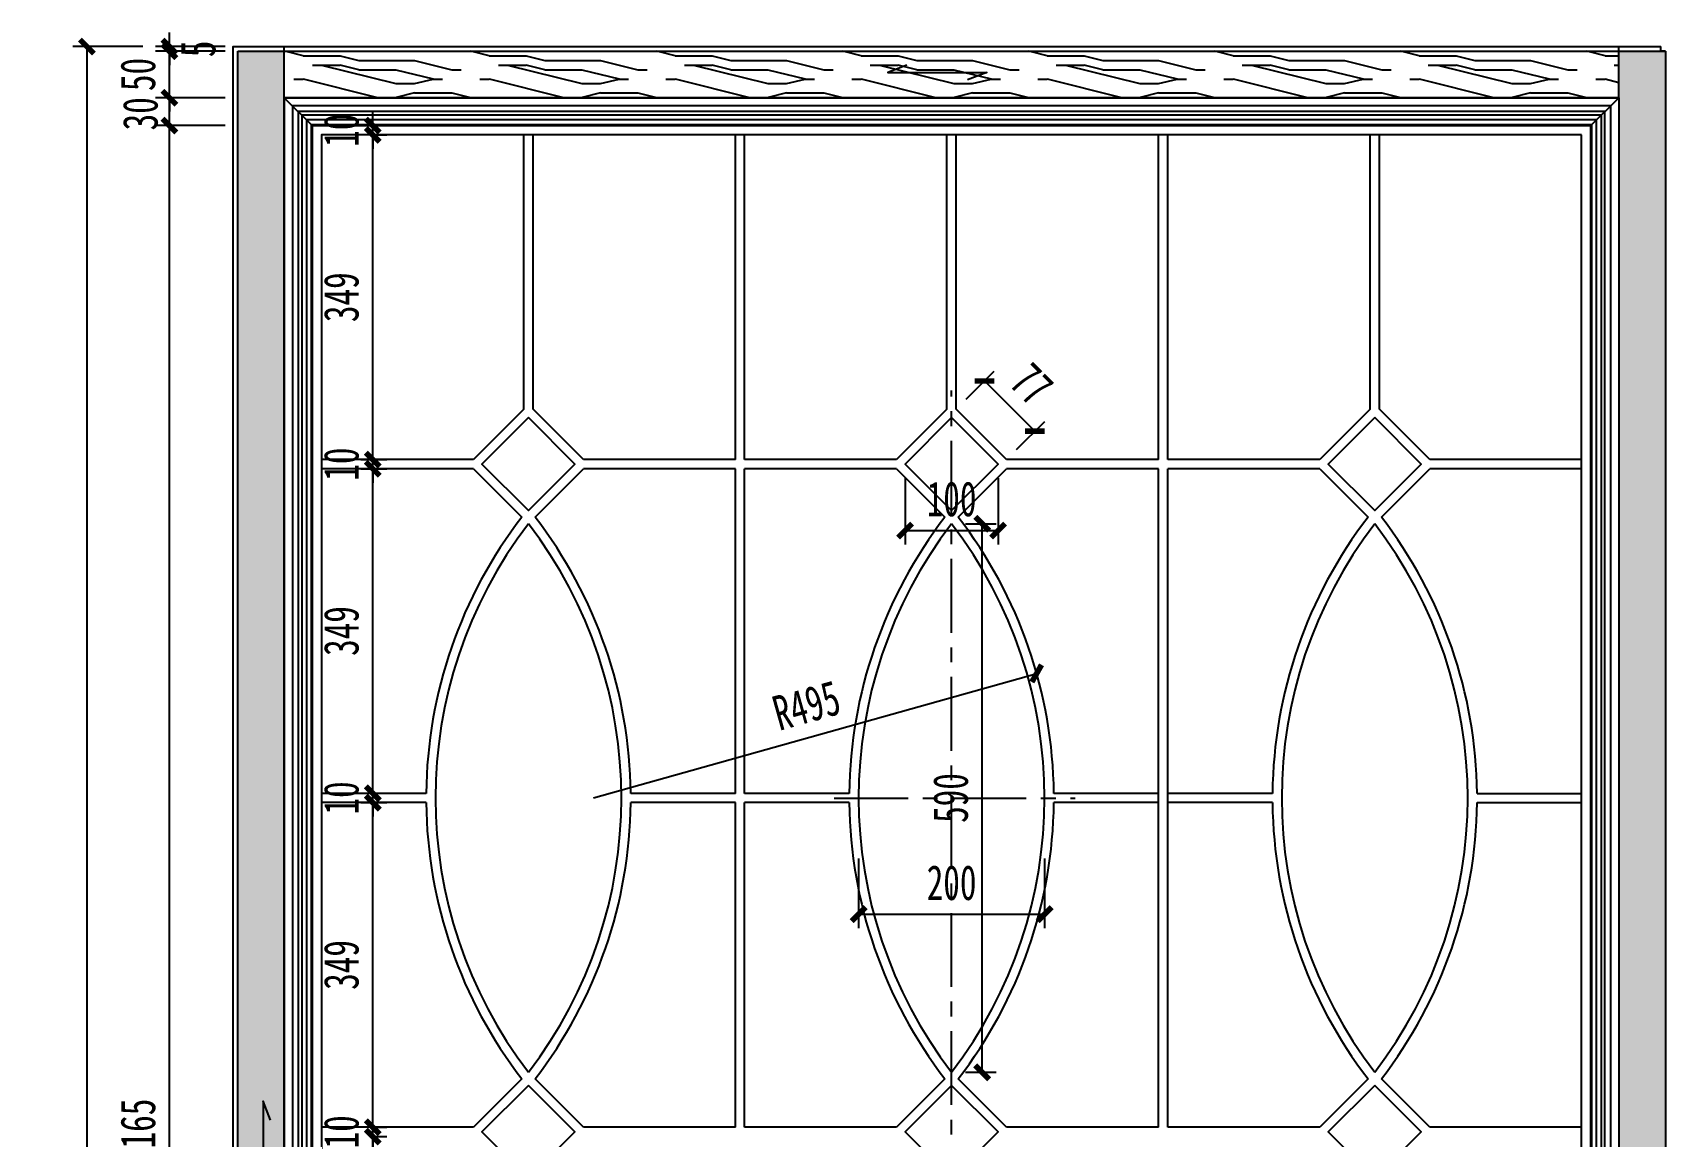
# Model space of a CAD drawing. Header units: millimetres. Extents: x 3104083 to 3173399, y -3165492 to -3044687.
# Drawn here: x 3117389 to 3119145, y -3049250 to -3048063 of the extents above; entities that cross this region are included whole.
import ezdxf

# ---------------------------------------------------------------- set-up
doc = ezdxf.new("R2010")
doc.units = ezdxf.units.MM
doc.header["$LTSCALE"] = 500
doc.header["$MEASUREMENT"] = 0
doc.header["$PDMODE"] = 2
doc.linetypes.add('CENTER', pattern=[50.8, 31.75, -6.35, 6.35, -6.35])
doc.layers.get('0').update_dxf_attribs({"linetype": 'CONTINUOUS'})
doc.layers.get('DEFPOINTS').update_dxf_attribs({"linetype": 'CONTINUOUS'})
for name, color, linetype in [('2', 3, 'CONTINUOUS'), ('3-家具标准线', 3, 'CONTINUOUS'), ('A-轴线', 8, 'CENTER'), ('D-造型细线', 146, 'CONTINUOUS'), ('E-Elevation(立面图层)', 134, 'CONTINUOUS'), ('E-立面造型线', 3, 'CONTINUOUS')]:
    doc.layers.add(name, color=color, linetype=linetype)
doc.styles.add('DIM', font='SimSun.ttf', dxfattribs={"width": 0.7})
doc.dimstyles.new('15', dxfattribs={"dimscale": 15, "dimtxt": 2.5, "dimasz": 1, "dimexe": 1, "dimexo": 1, "dimgap": 1, "dimtad": 1, "dimdec": 0, "dimzin": 0, "dimdsep": 46, "dimtxsty": 'DIM', "dimblk": 'ARCHTICK', "dimcen": 0, "dimclrd": 5, "dimclre": 5, "dimclrt": 35, "dimadec": 0, "dimazin": 0, "dimtfac": 0.5, "dimtdec": 0, "dimtix": 1, "dimtmove": 2, "dimatfit": 2, "dimldrblk": 'A', "dimfxl": 0, "dimtolj": 1, "dimtzin": 0, "dimlwd": -1, "dimlwe": -1, "dimarcsym": 0})

# ---------------------------------------------------------------- blocks, each defined once
blk = doc.blocks.new('_ArchTick')
at = {"color": 0, "linetype": 'ByBlock', "const_width": 0.4}
blk.add_lwpolyline([(-0.5, -0.5), (0.5, 0.5)], dxfattribs=at)
blk = doc.blocks.new('*D754')
at = {"layer": 'D-造型细线', "color": 5, "ltscale": 100}
for p, q in [((3117507.4, -3048077.7), (3117432.4, -3048077.7)), ((3117447.4, -3048077.7), (3117447.4, -3050527.7)), ((3117507.4, -3050527.7), (3117432.4, -3050527.7))]:
    blk.add_line(p, q, dxfattribs=at)
at = {"layer": 'DEFPOINTS', "color": 0, "ltscale": 100}
for p in [(3117533.3, -3048077.7), (3117447.4, -3050527.7), (3117533.3, -3050527.7)]:
    blk.add_point(p, dxfattribs=at)
at = {"layer": 'D-造型细线', "color": 5, "ltscale": 100, "xscale": 15, "yscale": 15, "zscale": 15}
for p, rotation in [((3117447.4, -3048077.7), 90), ((3117447.4, -3050527.7), 270)]:
    blk.add_blockref('_ArchTick', p, dxfattribs=dict(at, rotation=rotation))
at = {"layer": 'D-造型细线', "color": 35, "ltscale": 100, "insert": (3117413.7, -3049302.7), "char_height": 37.5, "attachment_point": 5, "rotation": 90, "style": 'DIM'}
blk.add_mtext('\\A1;2450', dxfattribs=at)
blk = doc.blocks.new('A')
for p, q in [((-1.44, 1.15), (-1.09, 1.44)), ((-1.09, 1.44), (0, 0)), ((-0.37, 0), (-2.13, 0)), ((-1.44, 1.15), (-0.37, 0)), ((-1.44, -1.15), (-0.37, 0)), ((-1.09, -1.44), (0, 0)), ((-1.44, -1.15), (-1.09, -1.44))]:
    blk.add_line(p, q)
for points in [[(-1.44, 1.15), (-1.09, 1.44), (-0.37, 0), (0, 0)], [(-1.44, -1.15), (-1.09, -1.44), (-0.37, 0), (0, 0)]]:
    blk.add_solid(points)
blk = doc.blocks.new('*D758')
at = {"layer": 'D-造型细线', "color": 5, "ltscale": 100}
for p, q in [((3117596.1, -3048162.7), (3117521.1, -3048162.7)), ((3117536.1, -3050327.7), (3117536.1, -3048162.7)), ((3117596.1, -3050327.7), (3117521.1, -3050327.7))]:
    blk.add_line(p, q, dxfattribs=at)
at = {"layer": 'DEFPOINTS', "color": 0, "ltscale": 100}
for p in [(3117536.1, -3048162.7), (3117689.7, -3048162.7), (3117689.7, -3050327.7)]:
    blk.add_point(p, dxfattribs=at)
at = {"layer": 'D-造型细线', "color": 5, "ltscale": 100, "xscale": 15, "yscale": 15, "zscale": 15}
for p, rotation in [((3117536.1, -3048162.7), 90), ((3117536.1, -3050327.7), 270)]:
    blk.add_blockref('_ArchTick', p, dxfattribs=dict(at, rotation=rotation))
at = {"layer": 'D-造型细线', "color": 35, "ltscale": 100, "insert": (3117502.4, -3049245.2), "char_height": 37.5, "attachment_point": 5, "rotation": 90, "style": 'DIM'}
blk.add_mtext('\\A1;2165', dxfattribs=at)
blk = doc.blocks.new('*D759')
at = {"layer": 'D-造型细线', "color": 5, "ltscale": 100}
for p, q in [((3117596.1, -3048132.7), (3117521.1, -3048132.7)), ((3117536.1, -3048162.7), (3117536.1, -3048132.7)), ((3117596.1, -3048162.7), (3117521.1, -3048162.7))]:
    blk.add_line(p, q, dxfattribs=at)
at = {"layer": 'DEFPOINTS', "color": 0, "ltscale": 100}
for p in [(3117536.1, -3048132.7), (3117689.7, -3048132.7), (3117689.7, -3048162.7)]:
    blk.add_point(p, dxfattribs=at)
at = {"layer": 'D-造型细线', "color": 5, "ltscale": 100, "xscale": 15, "yscale": 15, "zscale": 15}
for p, rotation in [((3117536.1, -3048132.7), 90), ((3117536.1, -3048162.7), 270)]:
    blk.add_blockref('_ArchTick', p, dxfattribs=dict(at, rotation=rotation))
at = {"layer": 'D-造型细线', "color": 35, "ltscale": 100, "insert": (3117505, -3048150), "char_height": 37.5, "attachment_point": 5, "rotation": 90, "style": 'DIM'}
blk.add_mtext('\\A1;30', dxfattribs=at)
blk = doc.blocks.new('*D760')
at = {"layer": 'D-造型细线', "color": 5, "ltscale": 100}
for p, q in [((3117536.1, -3048082.7), (3117536.1, -3048067.7)), ((3117596.1, -3048082.7), (3117521.1, -3048082.7)), ((3117536.1, -3048132.7), (3117536.1, -3048082.7)), ((3117596.1, -3048132.7), (3117521.1, -3048132.7)), ((3117536.1, -3048132.7), (3117536.1, -3048147.7))]:
    blk.add_line(p, q, dxfattribs=at)
at = {"layer": 'DEFPOINTS', "color": 0, "ltscale": 100}
for p in [(3117536.1, -3048082.7), (3117670.2, -3048082.7), (3117689.7, -3048132.7)]:
    blk.add_point(p, dxfattribs=at)
at = {"layer": 'D-造型细线', "color": 5, "ltscale": 100, "xscale": 15, "yscale": 15, "zscale": 15}
for p, rotation in [((3117536.1, -3048082.7), 270), ((3117536.1, -3048132.7), 90)]:
    blk.add_blockref('_ArchTick', p, dxfattribs=dict(at, rotation=rotation))
at = {"layer": 'D-造型细线', "color": 35, "ltscale": 100, "insert": (3117502.4, -3048107.7), "char_height": 37.5, "attachment_point": 5, "rotation": 90, "style": 'DIM'}
blk.add_mtext('\\A1;50', dxfattribs=at)
blk = doc.blocks.new('*D761')
at = {"layer": 'D-造型细线', "color": 5, "ltscale": 100}
for p, q in [((3117536.1, -3048077.7), (3117536.1, -3048062.7)), ((3117596.1, -3048077.7), (3117521.1, -3048077.7)), ((3117536.1, -3048082.7), (3117536.1, -3048077.7)), ((3117596.1, -3048082.7), (3117521.1, -3048082.7)), ((3117536.1, -3048082.7), (3117536.1, -3048097.7))]:
    blk.add_line(p, q, dxfattribs=at)
at = {"layer": 'DEFPOINTS', "color": 0, "ltscale": 100}
for p in [(3117536.1, -3048077.7), (3117670.2, -3048077.7), (3117670.2, -3048082.7)]:
    blk.add_point(p, dxfattribs=at)
at = {"layer": 'D-造型细线', "color": 5, "ltscale": 100, "xscale": 15, "yscale": 15, "zscale": 15}
for p, rotation in [((3117536.1, -3048077.7), 270), ((3117536.1, -3048082.7), 90)]:
    blk.add_blockref('_ArchTick', p, dxfattribs=dict(at, rotation=rotation))
at = {"layer": 'D-造型细线', "color": 35, "ltscale": 100, "insert": (3117567.1, -3048080.2), "char_height": 37.5, "attachment_point": 5, "rotation": 90, "style": 'DIM'}
blk.add_mtext('\\A1;5', dxfattribs=at)
blk = doc.blocks.new('*D787')
at = {"layer": 'D-造型细线', "color": 5, "ltscale": 100}
for p, q in [((3117752.6, -3049250.2), (3117769.8, -3049250.2)), ((3117754.8, -3049599.4), (3117754.8, -3049250.2)), ((3117744.5, -3049599.4), (3117769.8, -3049599.4))]:
    blk.add_line(p, q, dxfattribs=at)
at = {"layer": 'DEFPOINTS', "color": 0, "ltscale": 100}
for p in [(3117737.6, -3049250.2), (3117754.8, -3049250.2), (3117729.5, -3049599.4)]:
    blk.add_point(p, dxfattribs=at)
at = {"layer": 'D-造型细线', "color": 5, "ltscale": 100, "xscale": 15, "yscale": 15, "zscale": 15}
for p, rotation in [((3117754.8, -3049250.2), 90), ((3117754.8, -3049599.4), 270)]:
    blk.add_blockref('_ArchTick', p, dxfattribs=dict(at, rotation=rotation))
at = {"layer": 'D-造型细线', "color": 35, "ltscale": 100, "insert": (3117721.1, -3049424.8), "char_height": 37.5, "attachment_point": 5, "rotation": 90, "style": 'DIM'}
blk.add_mtext('\\A1;349', dxfattribs=at)
blk = doc.blocks.new('*D788')
at = {"layer": 'D-造型细线', "color": 5, "ltscale": 100}
for p, q in [((3117754.8, -3049240.2), (3117754.8, -3049225.2)), ((3117752.6, -3049240.2), (3117769.8, -3049240.2)), ((3117752.6, -3049250.2), (3117769.8, -3049250.2)), ((3117754.8, -3049250.2), (3117754.8, -3049240.2)), ((3117754.8, -3049250.2), (3117754.8, -3049265.2))]:
    blk.add_line(p, q, dxfattribs=at)
at = {"layer": 'DEFPOINTS', "color": 0, "ltscale": 100}
for p in [(3117737.6, -3049240.2), (3117737.6, -3049250.2), (3117754.8, -3049240.2)]:
    blk.add_point(p, dxfattribs=at)
at = {"layer": 'D-造型细线', "color": 5, "ltscale": 100, "xscale": 15, "yscale": 15, "zscale": 15}
for p, rotation in [((3117754.8, -3049240.2), 270), ((3117754.8, -3049250.2), 90)]:
    blk.add_blockref('_ArchTick', p, dxfattribs=dict(at, rotation=rotation))
at = {"layer": 'D-造型细线', "color": 35, "ltscale": 100, "insert": (3117721.1, -3049245.2), "char_height": 37.5, "attachment_point": 5, "rotation": 90, "style": 'DIM'}
blk.add_mtext('\\A1;10', dxfattribs=at)
blk = doc.blocks.new('*D789')
at = {"layer": 'D-造型细线', "color": 5, "ltscale": 100}
for p, q in [((3117741.9, -3048891), (3117769.8, -3048891)), ((3117754.8, -3049240.2), (3117754.8, -3048891)), ((3117752.6, -3049240.2), (3117769.8, -3049240.2))]:
    blk.add_line(p, q, dxfattribs=at)
at = {"layer": 'DEFPOINTS', "color": 0, "ltscale": 100}
for p in [(3117726.9, -3048891), (3117754.8, -3048891), (3117737.6, -3049240.2)]:
    blk.add_point(p, dxfattribs=at)
at = {"layer": 'D-造型细线', "color": 5, "ltscale": 100, "xscale": 15, "yscale": 15, "zscale": 15}
for p, rotation in [((3117754.8, -3048891), 90), ((3117754.8, -3049240.2), 270)]:
    blk.add_blockref('_ArchTick', p, dxfattribs=dict(at, rotation=rotation))
at = {"layer": 'D-造型细线', "color": 35, "ltscale": 100, "insert": (3117721.1, -3049065.6), "char_height": 37.5, "attachment_point": 5, "rotation": 90, "style": 'DIM'}
blk.add_mtext('\\A1;349', dxfattribs=at)
blk = doc.blocks.new('*D790')
at = {"layer": 'D-造型细线', "color": 5, "ltscale": 100}
for p, q in [((3117754.8, -3048881), (3117754.8, -3048866)), ((3117741.9, -3048881), (3117769.8, -3048881)), ((3117754.8, -3048891), (3117754.8, -3048881)), ((3117741.9, -3048891), (3117769.8, -3048891)), ((3117754.8, -3048891), (3117754.8, -3048906))]:
    blk.add_line(p, q, dxfattribs=at)
at = {"layer": 'DEFPOINTS', "color": 0, "ltscale": 100}
for p in [(3117726.9, -3048881), (3117754.8, -3048881), (3117726.9, -3048891)]:
    blk.add_point(p, dxfattribs=at)
at = {"layer": 'D-造型细线', "color": 5, "ltscale": 100, "xscale": 15, "yscale": 15, "zscale": 15}
for p, rotation in [((3117754.8, -3048881), 270), ((3117754.8, -3048891), 90)]:
    blk.add_blockref('_ArchTick', p, dxfattribs=dict(at, rotation=rotation))
at = {"layer": 'D-造型细线', "color": 35, "ltscale": 100, "insert": (3117721.1, -3048886), "char_height": 37.5, "attachment_point": 5, "rotation": 90, "style": 'DIM'}
blk.add_mtext('\\A1;10', dxfattribs=at)
blk = doc.blocks.new('*D791')
at = {"layer": 'D-造型细线', "color": 5, "ltscale": 100}
for p, q in [((3117741.9, -3048531.9), (3117769.8, -3048531.9)), ((3117754.8, -3048881), (3117754.8, -3048531.9)), ((3117741.9, -3048881), (3117769.8, -3048881))]:
    blk.add_line(p, q, dxfattribs=at)
at = {"layer": 'DEFPOINTS', "color": 0, "ltscale": 100}
for p in [(3117726.9, -3048531.9), (3117754.8, -3048531.9), (3117726.9, -3048881)]:
    blk.add_point(p, dxfattribs=at)
at = {"layer": 'D-造型细线', "color": 5, "ltscale": 100, "xscale": 15, "yscale": 15, "zscale": 15}
for p, rotation in [((3117754.8, -3048531.9), 90), ((3117754.8, -3048881), 270)]:
    blk.add_blockref('_ArchTick', p, dxfattribs=dict(at, rotation=rotation))
at = {"layer": 'D-造型细线', "color": 35, "ltscale": 100, "insert": (3117721.1, -3048706.4), "char_height": 37.5, "attachment_point": 5, "rotation": 90, "style": 'DIM'}
blk.add_mtext('\\A1;349', dxfattribs=at)
blk = doc.blocks.new('*D792')
at = {"layer": 'D-造型细线', "color": 5, "ltscale": 100}
for p, q in [((3117754.8, -3048521.9), (3117754.8, -3048506.9)), ((3117741.9, -3048521.9), (3117769.8, -3048521.9)), ((3117741.9, -3048531.9), (3117769.8, -3048531.9)), ((3117754.8, -3048531.9), (3117754.8, -3048521.9)), ((3117754.8, -3048531.9), (3117754.8, -3048546.9))]:
    blk.add_line(p, q, dxfattribs=at)
at = {"layer": 'DEFPOINTS', "color": 0, "ltscale": 100}
for p in [(3117726.9, -3048521.9), (3117726.9, -3048531.9), (3117754.8, -3048521.9)]:
    blk.add_point(p, dxfattribs=at)
at = {"layer": 'D-造型细线', "color": 5, "ltscale": 100, "xscale": 15, "yscale": 15, "zscale": 15}
for p, rotation in [((3117754.8, -3048521.9), 270), ((3117754.8, -3048531.9), 90)]:
    blk.add_blockref('_ArchTick', p, dxfattribs=dict(at, rotation=rotation))
at = {"layer": 'D-造型细线', "color": 35, "ltscale": 100, "insert": (3117721.1, -3048526.9), "char_height": 37.5, "attachment_point": 5, "rotation": 90, "style": 'DIM'}
blk.add_mtext('\\A1;10', dxfattribs=at)
blk = doc.blocks.new('*D793')
at = {"layer": 'D-造型细线', "color": 5, "ltscale": 100}
for p, q in [((3117753.9, -3048172.7), (3117769.8, -3048172.7)), ((3117754.8, -3048521.9), (3117754.8, -3048172.7)), ((3117741.9, -3048521.9), (3117769.8, -3048521.9))]:
    blk.add_line(p, q, dxfattribs=at)
at = {"layer": 'DEFPOINTS', "color": 0, "ltscale": 100}
for p in [(3117738.9, -3048172.7), (3117754.8, -3048172.7), (3117726.9, -3048521.9)]:
    blk.add_point(p, dxfattribs=at)
at = {"layer": 'D-造型细线', "color": 5, "ltscale": 100, "xscale": 15, "yscale": 15, "zscale": 15}
for p, rotation in [((3117754.8, -3048172.7), 90), ((3117754.8, -3048521.9), 270)]:
    blk.add_blockref('_ArchTick', p, dxfattribs=dict(at, rotation=rotation))
at = {"layer": 'D-造型细线', "color": 35, "ltscale": 100, "insert": (3117721.1, -3048347.3), "char_height": 37.5, "attachment_point": 5, "rotation": 90, "style": 'DIM'}
blk.add_mtext('\\A1;349', dxfattribs=at)
blk = doc.blocks.new('*D794')
at = {"layer": 'D-造型细线', "color": 5, "ltscale": 100}
for p, q in [((3117754.8, -3048162.7), (3117754.8, -3048147.7)), ((3117753.9, -3048162.7), (3117769.8, -3048162.7)), ((3117754.8, -3048172.7), (3117754.8, -3048162.7)), ((3117753.9, -3048172.7), (3117769.8, -3048172.7)), ((3117754.8, -3048172.7), (3117754.8, -3048187.7))]:
    blk.add_line(p, q, dxfattribs=at)
at = {"layer": 'DEFPOINTS', "color": 0, "ltscale": 100}
for p in [(3117738.9, -3048162.7), (3117754.8, -3048162.7), (3117738.9, -3048172.7)]:
    blk.add_point(p, dxfattribs=at)
at = {"layer": 'D-造型细线', "color": 5, "ltscale": 100, "xscale": 15, "yscale": 15, "zscale": 15}
for p, rotation in [((3117754.8, -3048162.7), 270), ((3117754.8, -3048172.7), 90)]:
    blk.add_blockref('_ArchTick', p, dxfattribs=dict(at, rotation=rotation))
at = {"layer": 'D-造型细线', "color": 35, "ltscale": 100, "insert": (3117721.1, -3048167.7), "char_height": 37.5, "attachment_point": 5, "rotation": 90, "style": 'DIM'}
blk.add_mtext('\\A1;10', dxfattribs=at)
blk = doc.blocks.new('*D795')
at = {"layer": 'D-造型细线', "color": 5, "ltscale": 100}
for p, q in [((3118392.2, -3048591), (3118425.1, -3048591)), ((3118410.1, -3049181.1), (3118410.1, -3048591)), ((3118392.2, -3049181.1), (3118425.1, -3049181.1))]:
    blk.add_line(p, q, dxfattribs=at)
at = {"layer": 'DEFPOINTS', "color": 0, "ltscale": 100}
for p in [(3118377.2, -3048591), (3118410.1, -3048591), (3118377.2, -3049181.1)]:
    blk.add_point(p, dxfattribs=at)
at = {"layer": 'D-造型细线', "color": 5, "ltscale": 100, "xscale": 15, "yscale": 15, "zscale": 15}
for p, rotation in [((3118410.1, -3048591), 90), ((3118410.1, -3049181.1), 270)]:
    blk.add_blockref('_ArchTick', p, dxfattribs=dict(at, rotation=rotation))
at = {"layer": 'D-造型细线', "color": 35, "ltscale": 100, "insert": (3118376.3, -3048886), "char_height": 37.5, "attachment_point": 5, "rotation": 90, "style": 'DIM'}
blk.add_mtext('\\A1;590', dxfattribs=at)
blk = doc.blocks.new('*D796')
at = {"layer": 'D-造型细线', "color": 5, "ltscale": 100}
for p, q in [((3118277.2, -3048951), (3118277.2, -3049026)), ((3118477.2, -3048951), (3118477.2, -3049026)), ((3118277.2, -3049011), (3118477.2, -3049011))]:
    blk.add_line(p, q, dxfattribs=at)
at = {"layer": 'DEFPOINTS', "color": 0, "ltscale": 100}
for p in [(3118277.2, -3048886), (3118477.2, -3048886), (3118477.2, -3049011)]:
    blk.add_point(p, dxfattribs=at)
at = {"layer": 'D-造型细线', "color": 5, "ltscale": 100, "xscale": 15, "yscale": 15, "zscale": 15, "rotation": 180}
blk.add_blockref('_ArchTick', (3118277.2, -3049011), dxfattribs=at)
at = {"layer": 'D-造型细线', "color": 5, "ltscale": 100, "xscale": 15, "yscale": 15, "zscale": 15}
blk.add_blockref('_ArchTick', (3118477.2, -3049011), dxfattribs=at)
at = {"layer": 'D-造型细线', "color": 35, "ltscale": 100, "insert": (3118377.2, -3048977.3), "char_height": 37.5, "attachment_point": 5, "style": 'DIM'}
blk.add_mtext('\\A1;200', dxfattribs=at)
blk = doc.blocks.new('*D797')
at = {"layer": 'D-造型细线', "color": 5, "ltscale": 100}
for p, q in [((3118327.2, -3048541.9), (3118327.2, -3048613.3)), ((3118427.2, -3048541.9), (3118427.2, -3048613.3)), ((3118327.2, -3048598.3), (3118427.2, -3048598.3))]:
    blk.add_line(p, q, dxfattribs=at)
at = {"layer": 'DEFPOINTS', "color": 0, "ltscale": 100}
for p in [(3118327.2, -3048526.9), (3118427.2, -3048526.9), (3118427.2, -3048598.3)]:
    blk.add_point(p, dxfattribs=at)
at = {"layer": 'D-造型细线', "color": 5, "ltscale": 100, "xscale": 15, "yscale": 15, "zscale": 15, "rotation": 180}
blk.add_blockref('_ArchTick', (3118327.2, -3048598.3), dxfattribs=at)
at = {"layer": 'D-造型细线', "color": 5, "ltscale": 100, "xscale": 15, "yscale": 15, "zscale": 15}
blk.add_blockref('_ArchTick', (3118427.2, -3048598.3), dxfattribs=at)
at = {"layer": 'D-造型细线', "color": 35, "ltscale": 100, "insert": (3118377.2, -3048564.5), "char_height": 37.5, "attachment_point": 5, "style": 'DIM'}
blk.add_mtext('\\A1;100', dxfattribs=at)
blk = doc.blocks.new('*D798')
at = {"layer": 'D-造型细线', "color": 5, "ltscale": 100}
for p, q in [((3118392.8, -3048457.1), (3118423.1, -3048426.8)), ((3118412.5, -3048437.4), (3118466.7, -3048491.5)), ((3118446.9, -3048511.3), (3118477.3, -3048480.9))]:
    blk.add_line(p, q, dxfattribs=at)
at = {"layer": 'DEFPOINTS', "color": 0, "ltscale": 100}
for p in [(3118382.2, -3048467.7), (3118466.7, -3048491.5), (3118436.3, -3048521.9)]:
    blk.add_point(p, dxfattribs=at)
at = {"layer": 'D-造型细线', "color": 5, "ltscale": 100, "xscale": 15, "yscale": 15, "zscale": 15}
for p, rotation in [((3118412.5, -3048437.4), 135.0000000007392), ((3118466.7, -3048491.5), 315.0000000007391)]:
    blk.add_blockref('_ArchTick', p, dxfattribs=dict(at, rotation=rotation))
at = {"layer": 'D-造型细线', "color": 35, "ltscale": 100, "insert": (3118463.5, -3048440.6), "char_height": 37.5, "attachment_point": 5, "rotation": 315, "style": 'DIM'}
blk.add_mtext('\\A1;77', dxfattribs=at)
blk = doc.blocks.new('*D799')
at = {"layer": 'D-造型细线', "color": 5, "ltscale": 100}
blk.add_line((3117992, -3048886), (3118468.7, -3048752), dxfattribs=at)
at = {"layer": 'DEFPOINTS', "color": 0, "ltscale": 100}
for p in [(3118468.7, -3048752), (3117992, -3048886)]:
    blk.add_point(p, dxfattribs=at)
at = {"layer": 'D-造型细线', "color": 5, "ltscale": 100, "xscale": 15, "yscale": 15, "zscale": 15, "rotation": 15.70598162770282}
blk.add_blockref('_ArchTick', (3118468.7, -3048752), dxfattribs=at)
at = {"layer": 'D-造型细线', "color": 35, "ltscale": 100, "insert": (3118221.2, -3048786.5), "char_height": 37.5, "attachment_point": 5, "rotation": 15.706, "style": 'DIM'}
blk.add_mtext('\\A1;R495', dxfattribs=at)

msp = doc.modelspace()

# ---------------------------------------------------------------- hatches: boundary and pattern name
at = {"layer": 'D-造型细线', "ltscale": 100}
h = msp.add_hatch(dxfattribs=at)
h.set_pattern_fill('FB木纹中SC300', color=251, scale=50, angle=90, style=0, pattern_type=2)
h.set_pattern_definition([(90, (3117609.68, -3050407.7), (-200, 1e-14), [40, -60, 20, -80]), (90, (3117604.68, -3050267.7), (-200, 1e-14), [40, -160]), (90, (3117594.68, -3050287.7), (-200, 1e-14), [20, -180]), (90, (3117589.68, -3050397.7), (-200, 1e-14), [10, -140, 10, -40]), (90, (3117579.68, -3050327.7), (-200, 1e-14), [40, -60, 10, -90]), (90, (3117574.68, -3050377.7), (-200, 1e-14), [30, -170]), (90, (3117569.68, -3050327.7), (-200, 1e-14), [60, -140]), (90, (3117564.68, -3050387.7), (-200, 1e-14), [40, -160]), (90, (3117559.68, -3050307.7), (-200, 1e-14), [100, -100]), (90, (3117549.68, -3050367.7), (-200, 1e-14), [20, -60, 40, -80]), (90, (3117544.68, -3050227.7), (-200, 1e-14), [40, -160]), (90, (3117539.68, -3050267.7), (-200, 1e-14), [20, -180]), (90, (3117534.68, -3050307.7), (-200, 1e-14), [20, -180]), (90, (3117529.68, -3050407.7), (-200, 1e-14), [40, -160]), (90, (3117524.68, -3050307.7), (-200, 1e-14), [40, -160]), (90, (3117514.68, -3050307.7), (-200, 1e-14), [40, -40, 40, -80]), (90, (3117504.68, -3050347.7), (-200, 1e-14), [20, -100, 40, -40]), (90, (3117499.68, -3050307.7), (-200, 1e-14), [60, -140]), (90, (3117489.68, -3050307.7), (-200, 1e-14), [40, -160]), (90, (3117484.68, -3050387.7), (-200, 1e-14), [60, -80, 20, -40]), (90, (3117474.68, -3050387.7), (-200, 1e-14), [100, -100]), (90, (3117469.68, -3050267.7), (-200, 1e-14), [20, -180]), (90, (3117464.68, -3050327.7), (-200, 1e-14), [40, -160]), (90, (3117459.68, -3050367.7), (-200, 1e-14), [20, -80, 20, -80]), (90, (3117454.68, -3050387.7), (-200, 1e-14), [20, -60, 40, -80]), (90, (3117449.68, -3050347.7), (-200, 1e-14), [20, -100, 20, -60]), (90, (3117444.68, -3050307.7), (-200, 1e-14), [60, -140]), (90, (3117434.68, -3050387.7), (-200, 1e-14), [40, -160]), (90, (3117429.68, -3050287.7), (-200, 1e-14), [20, -180]), (90, (3117424.68, -3050247.7), (-200, 1e-14), [20, -180]), (104.0362, (3117594.68, -3050267.695), (7e-09, 200), [20.6, -804.021]), (104.0362, (3117549.68, -3050247.695), (7e-09, 200), [20.6, -804.021]), (104.0362, (3117429.68, -3050267.695), (7e-09, 200), [20.6, -804.021]), (104.0362, (3117504.68, -3050327.695), (7e-09, 200), [20.6, -804.021]), (104.0362, (3117474.68, -3050287.695), (7e-09, 200), [20.6, -804.021]), (104.0362, (3117489.68, -3050267.695), (7e-09, 200), [20.6, -804.021]), (104.0362, (3117454.68, -3050367.695), (7e-09, 200), [20.6, -804.021]), (104.0362, (3117464.68, -3050287.695), (7e-09, 200), [20.6, -804.021]), (104.0362, (3117539.68, -3050247.695), (7e-09, 200), [41.2, -783.421]), (104.0362, (3117524.68, -3050267.695), (7e-09, 200), [41.2, -783.421]), (104.0362, (3117514.68, -3050267.695), (7e-09, 200), [41.2, -783.421]), (255.9638, (3117579.68, -3050327.695), (7e-09, -200), [20.6, -41.2, 20.6, -742.221]), (255.9638, (3117549.68, -3050367.695), (7e-09, -200), [20.6, -804.021]), (255.9638, (3117459.68, -3050367.695), (7e-09, -200), [41.2, -783.421]), (284.0362, (3117604.68, -3050267.695), (-7e-09, -200), [20.6, -804.021]), (75.9638, (3117604.68, -3050227.695), (-7e-09, 200), [20.6, -804.021]), (75.9638, (3117534.68, -3050287.695), (-7e-09, 200), [20.6, -804.021]), (75.9638, (3117499.68, -3050247.695), (-7e-09, 200), [20.6, -804.021]), (75.9638, (3117484.68, -3050327.695), (-7e-09, 200), [20.6, -804.021]), (75.9638, (3117459.68, -3050347.695), (-7e-09, 200), [20.6, -804.021]), (75.9638, (3117449.68, -3050327.695), (-7e-09, 200), [20.6, -804.021]), (75.9638, (3117484.68, -3050327.695), (-7e-09, 200), [20.6, -804.021]), (75.9638, (3117454.68, -3050267.695), (-7e-09, 200), [82.4, -742.221]), (75.9638, (3117589.68, -3050387.695), (-7e-09, 200), [82.4, -742.221]), (75.9638, (3117574.68, -3050367.695), (-7e-09, 200), [82.4, -742.221]), (75.9638, (3117564.68, -3050347.695), (-7e-09, 200), [20.6, -41.2, 41.2, -721.621]), (75.9638, (3117549.68, -3050347.695), (-7e-09, 200), [41.2, -41.2, 41.2, -701.021]), (75.9638, (3117529.68, -3050367.695), (-7e-09, 200), [82.4, -742.221]), (75.9638, (3117514.68, -3050387.695), (-7e-09, 200), [82.4, -742.221]), (75.9638, (3117504.68, -3050387.695), (-7e-09, 200), [82.4, -742.221]), (75.9638, (3117444.68, -3050247.695), (-7e-09, 200), [20.6, -804.021]), (75.9638, (3117424.68, -3050227.695), (-4e-05, 200), [41.2, -783.421]), (75.9638, (3117434.68, -3050347.695), (-4e-05, 200), [41.2, -783.421]), (75.9638, (3117609.68, -3050367.695), (-3e-06, 200), [82.4, -742.221]), (75.9638, (3117469.68, -3050247.695), (-3e-06, 200), [61.8, -762.821]), (75.9638, (3117484.68, -3050227.695), (-3e-06, 200), [123.6, -701.021])])
h.paths.add_polyline_path([(3119144.681, -3048082.696), (3119139.681, -3048082.696), (3119094.681, -3048082.696), (3119094.681, -3048132.696), (3119094.681, -3050357.695), (3119094.681, -3050407.695), (3119144.681, -3050407.695)])
h.paths.add_polyline_path([(3117659.681, -3048132.696), (3117659.681, -3048082.696), (3117609.681, -3048082.696), (3117609.681, -3050407.695), (3117614.281, -3050407.695), (3117659.681, -3050407.695), (3117659.681, -3050357.695)])
h = msp.add_hatch(dxfattribs=at)
h.set_pattern_fill('FB木纹中SC300', color=251, scale=50, style=0, pattern_type=2)
h.set_pattern_definition([(0, (3117659.68, -3048132.7), (0, 200), [40, -60, 20, -80]), (0, (3117799.68, -3048127.7), (0, 200), [40, -160]), (0, (3117779.68, -3048117.7), (0, 200), [20, -180]), (0, (3117669.68, -3048112.7), (0, 200), [10, -140, 10, -40]), (0, (3117739.68, -3048102.7), (0, 200), [40, -60, 10, -90]), (0, (3117689.68, -3048097.7), (0, 200), [30, -170]), (0, (3117739.68, -3048092.7), (0, 200), [60, -140]), (0, (3117679.68, -3048087.7), (0, 200), [40, -160]), (0, (3117759.68, -3048082.7), (0, 200), [100, -100]), (0, (3117699.68, -3048072.7), (0, 200), [20, -60, 40, -80]), (0, (3117839.68, -3048067.7), (0, 200), [40, -160]), (0, (3117799.68, -3048062.7), (0, 200), [20, -180]), (0, (3117759.68, -3048057.7), (0, 200), [20, -180]), (0, (3117659.68, -3048052.7), (0, 200), [40, -160]), (0, (3117759.68, -3048047.7), (0, 200), [40, -160]), (0, (3117759.68, -3048037.7), (0, 200), [40, -40, 40, -80]), (0, (3117719.68, -3048027.7), (0, 200), [20, -100, 40, -40]), (0, (3117759.68, -3048022.7), (0, 200), [60, -140]), (0, (3117759.68, -3048012.7), (0, 200), [40, -160]), (0, (3117679.68, -3048007.7), (0, 200), [60, -80, 20, -40]), (0, (3117679.68, -3047997.7), (0, 200), [100, -100]), (0, (3117799.68, -3047992.7), (0, 200), [20, -180]), (0, (3117739.68, -3047987.7), (0, 200), [40, -160]), (0, (3117699.68, -3047982.7), (0, 200), [20, -80, 20, -80]), (0, (3117679.68, -3047977.7), (0, 200), [20, -60, 40, -80]), (0, (3117719.68, -3047972.7), (0, 200), [20, -100, 20, -60]), (0, (3117759.68, -3047967.7), (0, 200), [60, -140]), (0, (3117679.68, -3047957.7), (0, 200), [40, -160]), (0, (3117779.68, -3047952.7), (0, 200), [20, -180]), (0, (3117819.68, -3047947.7), (0, 200), [20, -180]), (14.0362, (3117799.68, -3048117.696), (200, -7e-09), [20.6, -804.021]), (14.0362, (3117819.68, -3048072.696), (200, -7e-09), [20.6, -804.021]), (14.0362, (3117799.68, -3047952.696), (200, -7e-09), [20.6, -804.021]), (14.0362, (3117739.68, -3048027.696), (200, -7e-09), [20.6, -804.021]), (14.0362, (3117779.68, -3047997.696), (200, -7e-09), [20.6, -804.021]), (14.0362, (3117799.68, -3048012.696), (200, -7e-09), [20.6, -804.021]), (14.0362, (3117699.68, -3047977.696), (200, -7e-09), [20.6, -804.021]), (14.0362, (3117779.68, -3047987.696), (200, -7e-09), [20.6, -804.021]), (14.0362, (3117819.68, -3048062.696), (200, -7e-09), [41.2, -783.421]), (14.0362, (3117799.68, -3048047.696), (200, -7e-09), [41.2, -783.421]), (14.0362, (3117799.68, -3048037.696), (200, -7e-09), [41.2, -783.421]), (165.9638, (3117739.68, -3048102.696), (-200, -7e-09), [20.6, -41.2, 20.6, -742.221]), (165.9638, (3117699.68, -3048072.696), (-200, -7e-09), [20.6, -804.021]), (165.9638, (3117699.68, -3047982.696), (-200, -7e-09), [41.2, -783.421]), (194.0362, (3117799.68, -3048127.696), (-200, 7e-09), [20.6, -804.021]), (345.9638, (3117839.68, -3048127.696), (200, 7e-09), [20.6, -804.021]), (345.9638, (3117779.68, -3048057.696), (200, 7e-09), [20.6, -804.021]), (345.9638, (3117819.68, -3048022.696), (200, 7e-09), [20.6, -804.021]), (345.9638, (3117739.68, -3048007.696), (200, 7e-09), [20.6, -804.021]), (345.9638, (3117719.68, -3047982.696), (200, 7e-09), [20.6, -804.021]), (345.9638, (3117739.68, -3047972.696), (200, 7e-09), [20.6, -804.021]), (345.9638, (3117739.68, -3048007.696), (200, 7e-09), [20.6, -804.021]), (345.9638, (3117799.68, -3047977.696), (200, 7e-09), [82.4, -742.221]), (345.9638, (3117679.68, -3048112.696), (200, 7e-09), [82.4, -742.221]), (345.9638, (3117699.68, -3048097.696), (200, 7e-09), [82.4, -742.221]), (345.9638, (3117719.68, -3048087.696), (200, 7e-09), [20.6, -41.2, 41.2, -721.621]), (345.9638, (3117719.68, -3048072.696), (200, 7e-09), [41.2, -41.2, 41.2, -701.021]), (345.9638, (3117699.68, -3048052.696), (200, 7e-09), [82.4, -742.221]), (345.9638, (3117679.68, -3048037.696), (200, 7e-09), [82.4, -742.221]), (345.9638, (3117679.68, -3048027.696), (200, 7e-09), [82.4, -742.221]), (345.9638, (3117819.68, -3047967.696), (200, 7e-09), [20.6, -804.021]), (345.9638, (3117839.68, -3047947.696), (200, 4e-05), [41.2, -783.421]), (345.9638, (3117719.68, -3047957.696), (200, 4e-05), [41.2, -783.421]), (345.9638, (3117699.68, -3048132.696), (200, 3e-06), [82.4, -742.221]), (345.9638, (3117819.68, -3047992.696), (200, 3e-06), [61.8, -762.821]), (345.9638, (3117839.68, -3048007.696), (200, 3e-06), [123.6, -701.021])])
h.paths.add_polyline_path([(3119094.681, -3048132.696), (3119094.681, -3048082.696), (3117659.681, -3048082.696), (3117659.681, -3048132.696)])

# ---------------------------------------------------------------- linework, layer by layer
at = {"layer": '2', "color": 3, "ltscale": 100}
for p, q in [((3119139.681, -3048082.696), (3119139.681, -3048077.696)), ((3117609.681, -3048082.696), (3119144.681, -3048082.696)), ((3117609.681, -3050407.695), (3117609.681, -3048082.696)), ((3119144.681, -3048082.696), (3119139.681, -3048082.696)), ((3119094.681, -3048132.696), (3117659.681, -3048132.696))]:
    msp.add_line(p, q, dxfattribs=at)
msp.add_lwpolyline([(3119144.681, -3048082.696), (3119144.681, -3050407.695), (3117604.681, -3050407.695), (3117604.681, -3048077.696), (3119139.681, -3048077.696)], dxfattribs=at)
msp.add_lwpolyline([(3117659.681, -3048132.696), (3119094.681, -3048132.696), (3119094.681, -3050357.695), (3117659.681, -3050357.695)], close=True, dxfattribs=at)
at = {"layer": '3-家具标准线', "color": 1}
for points in [[(3118329.028, -3048097.83), (3118308.507, -3048105.627), (3118414.908, -3048105.627), (3118394.387, -3048113.423)], [(3117644.736, -3049232.714), (3117636.939, -3049212.193), (3117636.939, -3049318.593), (3117629.143, -3049298.072)]]:
    msp.add_lwpolyline(points, dxfattribs=at)
at = {"layer": 'A-轴线', "ltscale": 0.005}
for p, q in [((3118377.181, -3049343.183), (3118377.181, -3048447.836)), ((3118251.068, -3048886.029), (3118509.983, -3048886.029))]:
    msp.add_line(p, q, dxfattribs=at)
at = {"layer": 'D-造型细线', "color": 44, "ltscale": 0.15}
for p, q in [((3118934.681, -3048172.696), (3117819.681, -3048172.696)), ((3117917.181, -3048467.721), (3117917.181, -3048172.696)), ((3117927.181, -3048467.721), (3117927.181, -3048172.696)), ((3118144.681, -3048521.863), (3118144.681, -3048172.696)), ((3118154.681, -3048521.863), (3118154.681, -3048172.696)), ((3118372.181, -3048467.721), (3118372.181, -3048172.696)), ((3118382.181, -3048467.721), (3118382.181, -3048172.696)), ((3118599.681, -3048521.863), (3118599.681, -3048172.696)), ((3118609.681, -3048521.863), (3118609.681, -3048172.696)), ((3118827.181, -3048467.721), (3118827.181, -3048172.696)), ((3118837.181, -3048467.721), (3118837.181, -3048172.696)), ((3117863.039, -3048521.863), (3117699.681, -3048521.863)), ((3117863.039, -3048531.863), (3117699.681, -3048531.863)), ((3118144.681, -3048521.863), (3117981.323, -3048521.863)), ((3118144.681, -3048531.863), (3117981.323, -3048531.863)), ((3118144.681, -3048881.029), (3118144.681, -3048531.863)), ((3118318.039, -3048521.863), (3118154.681, -3048521.863)), ((3118318.039, -3048531.863), (3118154.681, -3048531.863)), ((3118154.681, -3048881.029), (3118154.681, -3048531.863)), ((3118599.681, -3048521.863), (3118436.323, -3048521.863)), ((3118599.681, -3048531.863), (3118436.323, -3048531.863)), ((3118599.681, -3049240.196), (3118599.681, -3048531.863)), ((3118773.039, -3048521.863), (3118609.681, -3048521.863)), ((3118609.681, -3049240.196), (3118609.681, -3048531.863)), ((3118773.039, -3048531.863), (3118609.681, -3048531.863)), ((3119054.681, -3048521.863), (3118891.323, -3048521.863)), ((3119054.681, -3048531.863), (3118891.323, -3048531.863)), ((3117812.206, -3048881.029), (3117699.681, -3048881.029)), ((3118144.681, -3048881.029), (3118032.156, -3048881.029)), ((3118267.206, -3048881.029), (3118154.681, -3048881.029)), ((3118599.681, -3048881.029), (3118487.156, -3048881.029)), ((3118722.206, -3048881.029), (3118609.681, -3048881.029)), ((3118942.156, -3048881.029), (3119054.681, -3048881.029)), ((3117812.206, -3048891.029), (3117699.681, -3048891.029)), ((3118144.681, -3048891.029), (3118032.156, -3048891.029)), ((3118144.681, -3049240.196), (3118144.681, -3048891.029)), ((3118154.681, -3049240.196), (3118154.681, -3048891.029)), ((3118267.206, -3048891.029), (3118154.681, -3048891.029)), ((3118599.681, -3048891.029), (3118487.156, -3048891.029)), ((3118722.206, -3048891.029), (3118609.681, -3048891.029)), ((3118942.156, -3048891.029), (3119054.681, -3048891.029)), ((3117863.039, -3049240.196), (3117699.681, -3049240.196)), ((3118144.681, -3049240.196), (3117981.323, -3049240.196)), ((3118318.039, -3049240.196), (3118154.681, -3049240.196)), ((3118599.681, -3049240.196), (3118436.323, -3049240.196)), ((3118773.039, -3049240.196), (3118609.681, -3049240.196)), ((3119054.681, -3049240.196), (3118891.323, -3049240.196))]:
    msp.add_line(p, q, dxfattribs=at)
msp.add_lwpolyline([(3119054.681, -3048172.696), (3117699.681, -3048172.696), (3117699.681, -3050317.696), (3119054.681, -3050317.696)], close=True, dxfattribs=at)
msp.add_lwpolyline([(3119054.681, -3048172.696), (3117699.681, -3048172.696), (3117699.681, -3050317.696), (3119054.681, -3050317.696)], close=True, dxfattribs=at)
for points in [[(3117917.181, -3048467.721), (3117863.039, -3048521.863)], [(3117922.181, -3048476.863), (3117872.181, -3048526.863), (3117922.181, -3048576.863), (3117972.181, -3048526.863), (3117922.181, -3048476.863)], [(3117981.323, -3048521.863), (3117927.181, -3048467.721)], [(3118372.181, -3048467.721), (3118318.039, -3048521.863)], [(3118377.181, -3048476.863), (3118327.181, -3048526.863), (3118377.181, -3048576.863), (3118427.181, -3048526.863), (3118377.181, -3048476.863)], [(3118436.323, -3048521.863), (3118382.181, -3048467.721)], [(3118827.181, -3048467.721), (3118773.039, -3048521.863)], [(3118832.181, -3048476.863), (3118782.181, -3048526.863), (3118832.181, -3048576.863), (3118882.181, -3048526.863), (3118832.181, -3048476.863)], [(3118891.323, -3048521.863), (3118837.181, -3048467.721)], [(3117863.039, -3048531.863), (3117915.05, -3048583.873)], [(3117929.313, -3048583.873), (3117981.323, -3048531.863)], [(3118318.039, -3048531.863), (3118370.05, -3048583.873)], [(3118384.313, -3048583.873), (3118436.323, -3048531.863)], [(3118773.039, -3048531.863), (3118825.05, -3048583.873)], [(3118839.313, -3048583.873), (3118891.323, -3048531.863)], [(3117915.05, -3049188.186), (3117863.039, -3049240.196)], [(3117922.181, -3049195.196), (3117872.181, -3049245.196), (3117922.181, -3049295.196), (3117972.181, -3049245.196), (3117922.181, -3049195.196)], [(3117981.323, -3049240.196), (3117929.313, -3049188.186)], [(3118370.05, -3049188.186), (3118318.039, -3049240.196)], [(3118377.181, -3049195.196), (3118327.181, -3049245.196), (3118377.181, -3049295.196), (3118427.181, -3049245.196), (3118377.181, -3049195.196)], [(3118436.323, -3049240.196), (3118384.313, -3049188.186)], [(3118825.05, -3049188.186), (3118773.039, -3049240.196)], [(3118832.181, -3049195.196), (3118782.181, -3049245.196), (3118832.181, -3049295.196), (3118882.181, -3049245.196), (3118832.181, -3049195.196)], [(3118891.323, -3049240.196), (3118839.313, -3049188.186)]]:
    msp.add_lwpolyline(points, dxfattribs=at)
for centre, radius, start, end in [((3118307.379, -3048886.029), 495.197, 142.397968, 179.421476), ((3117536.984, -3048886.029), 495.197, 0.578524, 37.602032), ((3118762.379, -3048886.029), 495.197, 142.397968, 179.421476), ((3117991.984, -3048886.029), 495.197, 0.578524, 37.602032), ((3119217.379, -3048886.029), 495.197, 142.397968, 179.421476), ((3118446.984, -3048886.029), 495.197, 0.578524, 37.602032), ((3118307.379, -3048886.029), 485.197, 142.551321, 217.448679), ((3117536.984, -3048886.029), 485.197, 322.551321, 37.448679), ((3118762.379, -3048886.029), 485.197, 142.551321, 217.448679), ((3117991.984, -3048886.029), 485.197, 322.551321, 37.448679), ((3119217.379, -3048886.029), 485.197, 142.551321, 217.448679), ((3118446.984, -3048886.029), 485.197, 322.551321, 37.448679), ((3118307.379, -3048886.029), 495.197, 180.578524, 217.602032), ((3117536.984, -3048886.029), 495.197, 322.397968, 359.421476), ((3118762.379, -3048886.029), 495.197, 180.578524, 217.602032), ((3117991.984, -3048886.029), 495.197, 322.397968, 359.421476), ((3119217.379, -3048886.029), 495.197, 180.578524, 217.602032), ((3118446.984, -3048886.029), 495.197, 322.397968, 359.421476)]:
    msp.add_arc(centre, radius, start, end, dxfattribs=at)
at = {"layer": 'E-Elevation(立面图层)', "color": 251, "ltscale": 100}
for p, q in [((3117659.681, -3048132.696), (3117659.681, -3048077.696)), ((3119094.681, -3048132.696), (3119094.681, -3048077.696))]:
    msp.add_line(p, q, dxfattribs=at)
msp.add_lwpolyline([(3117689.681, -3048162.696), (3119064.681, -3048162.696), (3119064.681, -3050327.696), (3117689.681, -3050327.696)], close=True, dxfattribs=at)
at = {"layer": 'E-立面造型线', "ltscale": 0.15}
for p, q in [((3117659.681, -3048132.696), (3117659.681, -3050357.696)), ((3119094.681, -3048132.696), (3119094.681, -3050357.696))]:
    msp.add_line(p, q, dxfattribs=at)
at = {"layer": 'E-立面造型线', "color": 251}
for p, q in [((3117659.681, -3048132.696), (3117689.681, -3048162.696)), ((3119094.681, -3048132.696), (3119064.681, -3048162.696))]:
    msp.add_line(p, q, dxfattribs=at)
for points in [[(3119085.931, -3048141.446), (3117668.431, -3048141.446), (3117668.431, -3050348.946), (3119085.931, -3050348.946)], [(3119079.681, -3048147.696), (3117674.681, -3048147.696), (3117674.681, -3050342.696), (3119079.681, -3050342.696)], [(3119075.931, -3048151.446), (3117678.431, -3048151.446), (3117678.431, -3050338.946), (3119075.931, -3050338.946)], [(3119070.731, -3048156.646), (3117683.631, -3048156.646), (3117683.631, -3050333.746), (3119070.731, -3050333.746)], [(3119065.681, -3048161.696), (3117688.681, -3048161.696), (3117688.681, -3050328.696), (3119065.681, -3050328.696)]]:
    msp.add_lwpolyline(points, close=True, dxfattribs=at)
at = {"layer": 'E-立面造型线', "color": 44}
msp.add_lwpolyline([(3119064.681, -3048162.696), (3117689.681, -3048162.696), (3117689.681, -3050327.696), (3119064.681, -3050327.696)], close=True, dxfattribs=at)
msp.add_lwpolyline([(3119064.681, -3048162.696), (3117689.681, -3048162.696), (3117689.681, -3050327.696), (3119064.681, -3050327.696)], close=True, dxfattribs=at)
at = {"layer": 'E-立面造型线'}
msp.add_lwpolyline([(3119064.681, -3048162.696), (3117689.681, -3048162.696), (3117689.681, -3050327.696), (3119064.681, -3050327.696)], close=True, dxfattribs=at)

# ---------------------------------------------------------------- dimensions: what is measured, and where the dimension line sits
at = {"layer": 'D-造型细线', "color": 3, "ltscale": 100}
for base, p1, p2, picture, middle in [((3117536.138, -3048077.696), (3117670.241, -3048082.696), (3117670.241, -3048077.696), '*D761', (3117567.059, -3048080.196)), ((3117536.138, -3048132.696), (3117689.681, -3048162.696), (3117689.681, -3048132.696), '*D759', (3117504.971, -3048149.958))]:
    dim = msp.add_linear_dim(base=base, p1=p1, p2=p2, angle=90, dimstyle='15', dxfattribs=at)
    dim.commit()
    dim.dimension.update_dxf_attribs({"geometry": picture, "text_midpoint": middle, "dimtype": 160})
for base, p1, p2, picture, middle in [((3117447.424, -3050527.695), (3117533.257, -3048077.696), (3117533.257, -3050527.695), '*D754', (3117413.674, -3049302.696)), ((3117536.138, -3048082.696), (3117689.681, -3048132.696), (3117670.241, -3048082.696), '*D760', (3117502.388, -3048107.696)), ((3117754.821, -3048162.696), (3117738.9, -3048172.696), (3117738.9, -3048162.696), '*D794', (3117721.071, -3048167.696)), ((3117536.138, -3048162.696), (3117689.681, -3050327.696), (3117689.681, -3048162.696), '*D758', (3117502.388, -3049245.196)), ((3117754.821, -3048172.696), (3117726.922, -3048521.863), (3117738.9, -3048172.696), '*D793', (3117721.071, -3048347.279)), ((3117754.821, -3048521.863), (3117726.922, -3048531.863), (3117726.922, -3048521.863), '*D792', (3117721.071, -3048526.863)), ((3117754.821, -3048531.863), (3117726.922, -3048881.029), (3117726.922, -3048531.863), '*D791', (3117721.071, -3048706.446)), ((3118410.09, -3048591.005), (3118377.181, -3049181.054), (3118377.181, -3048591.005), '*D795', (3118376.34, -3048886.029)), ((3117754.821, -3048881.029), (3117726.922, -3048891.029), (3117726.922, -3048881.029), '*D790', (3117721.071, -3048886.029)), ((3117754.821, -3048891.029), (3117737.595, -3049240.196), (3117726.922, -3048891.029), '*D789', (3117721.071, -3049065.613)), ((3117754.821, -3049240.196), (3117737.595, -3049250.196), (3117737.595, -3049240.196), '*D788', (3117721.071, -3049245.196)), ((3117754.821, -3049250.196), (3117729.454, -3049599.363), (3117737.595, -3049250.196), '*D787', (3117721.071, -3049424.779))]:
    dim = msp.add_linear_dim(base=base, p1=p1, p2=p2, angle=90, dimstyle='15', dxfattribs=at)
    dim.commit()
    dim.dimension.update_dxf_attribs({"geometry": picture, "text_midpoint": middle})
dim = msp.add_aligned_dim(p1=(3118382.181, -3048467.721), p2=(3118436.323, -3048521.863), distance=42.915, dimstyle='15', dxfattribs=at)
dim.commit()
dim.dimension.update_dxf_attribs({"geometry": '*D798', "text_midpoint": (3118463.463, -3048440.581)})
for base, p1, p2, picture, middle in [((3118427.181, -3048598.261), (3118327.181, -3048526.863), (3118427.181, -3048526.863), '*D797', (3118377.181, -3048564.511)), ((3118477.181, -3049011.031), (3118277.181, -3048886.029), (3118477.181, -3048886.029), '*D796', (3118377.181, -3048977.281))]:
    dim = msp.add_linear_dim(base=base, p1=p1, p2=p2, dimstyle='15', dxfattribs=at)
    dim.commit()
    dim.dimension.update_dxf_attribs({"geometry": picture, "text_midpoint": middle})
dim = msp.add_radius_dim(center=(3117991.984, -3048886.029), mpoint=(3118468.692, -3048751.979), dimstyle='15', dxfattribs=at)
dim.commit()
dim.dimension.update_dxf_attribs({"geometry": '*D799', "text_midpoint": (3118221.202, -3048786.514)})

doc.saveas('drawing.dxf')
